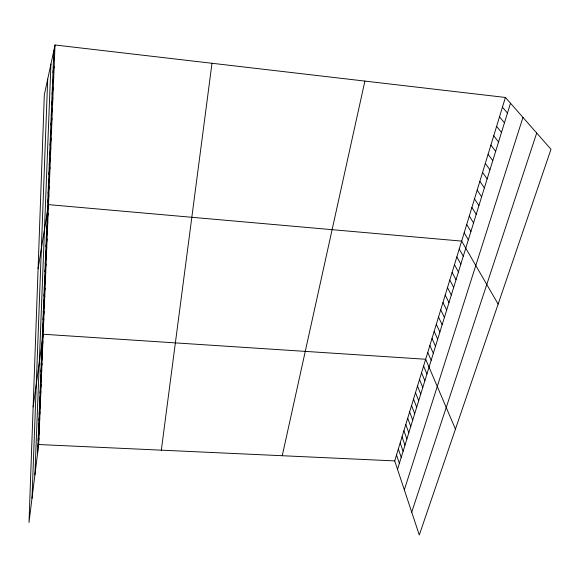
<?xml version="1.0" encoding="UTF-8"?>
<svg xmlns="http://www.w3.org/2000/svg" width="580" height="580" viewBox="0 0 580 580"><rect width="100%" height="100%" fill="white"/><g stroke="black" fill="none" stroke-linecap="round" stroke-linejoin="round"><path stroke-width="0.87" d="M32.002 498.322L47.705 79.061M34.916 474.875L50.931 64.039M37.591 453.372L53.846 50.496M55.028 44.986L44.326 94.801L29 522.428L38.693 444.526L55.028 44.986L505.405 97.454L551 149.27L419.289 535.014L394.712 460.897L505.405 97.454M37.852 446.926L38.954 438.117M38.381 433.862L39.483 425.118M38.113 440.423L39.215 431.643M38.918 420.543L40.027 411.865M38.642 427.235L39.752 418.521M39.462 406.964L40.578 398.366M39.186 413.786L40.303 405.152M40.02 393.117L41.144 384.598M39.745 400.077L40.861 391.514M161.32 450.16L211.997 63.271M40.593 378.994L41.716 370.562M40.303 386.091L41.426 377.616M41.173 364.588L42.304 356.25M40.883 371.831L42.006 363.442M41.47 357.28L42.601 348.986M33.14 406.935L43.203 334.239L425.669 359.259L455.445 429.12M41.767 349.892L42.898 341.649M42.369 334.899L43.507 326.757M42.985 319.587L44.131 311.554M42.681 327.279L43.819 319.196M43.304 311.815L44.442 303.833M43.942 296.025L45.088 288.159M43.616 303.956L44.761 296.039M44.261 287.999L45.407 280.198M44.587 279.894L45.74 272.158M44.921 271.701L46.074 264.031M45.255 263.414L46.407 255.809M45.595 255.048L46.748 247.508M45.936 246.587L47.089 239.119M46.277 238.032L47.437 230.637M46.625 229.383L47.785 222.06M46.98 220.639L48.14 213.396M38.091 268.757L48.503 204.631L461.658 241.106L498.133 304.108M47.705 202.587L48.872 195.504M48.082 193.27L49.249 186.274M48.466 183.838L49.633 176.936M48.85 174.304L50.018 167.489M49.235 164.655L50.409 157.927M49.633 154.889L50.801 148.262M50.032 145.014L51.207 138.482M50.431 135.01L51.606 128.586M50.844 124.896L52.019 118.566M51.258 114.651L52.432 108.438M51.671 104.284L52.852 98.179M52.099 93.793L53.273 87.797M52.526 83.165L53.708 77.292M52.961 72.413L54.143 66.656M53.396 61.523L54.578 55.89M282.25 455.721L364.892 81.084M397.517 469.358L510.494 103.24M404.325 489.882L522.964 117.406M411.72 512.176L536.703 133.023M38.693 444.526L394.712 460.897M502.439 107.199L507.457 113.078M499.503 116.826L504.455 122.808M496.603 126.353L501.49 132.428M493.739 135.771L498.553 141.94M490.897 145.087L495.653 151.344M488.092 154.294L492.783 160.638M485.322 163.408L489.948 169.831M482.575 172.412L487.142 178.923M479.863 181.33L484.365 187.92M477.18 190.146L481.617 196.808M474.52 198.868L478.906 205.61M471.895 207.495L476.224 214.31M469.292 216.028L473.563 222.923M466.719 224.475L470.938 231.435M464.174 232.834L468.336 239.859M459.237 249.045L463.297 256.208M456.844 256.911L460.846 264.132M454.474 264.697L458.425 271.976M452.125 272.404L456.032 279.741M449.797 280.038L453.661 287.433M447.499 287.593L451.312 295.046M445.215 295.075L448.985 302.579M442.961 302.485L446.68 310.039M440.727 309.821L444.403 317.427M438.516 317.093L442.141 324.742M436.32 324.285L439.908 331.992M434.152 331.412L437.697 339.162M431.998 338.474L435.5 346.274M429.867 345.47L433.333 353.307M427.757 352.394L431.179 360.281M423.603 366.052L426.938 374.02M421.551 372.788L424.85 380.799M419.514 379.458L422.776 387.505M417.506 386.07L420.725 394.153M415.505 392.624L418.695 400.744M413.533 399.113L416.679 407.269M411.575 405.543L414.685 413.736M409.632 411.916L412.706 420.137M407.711 418.231L410.749 426.488M405.804 424.488L408.806 432.782M403.912 430.693L406.885 439.016M402.041 436.841L404.978 445.193M400.185 442.932L403.086 451.312M398.344 448.978L401.215 457.381M396.524 454.959L399.359 463.398"/></g></svg>
